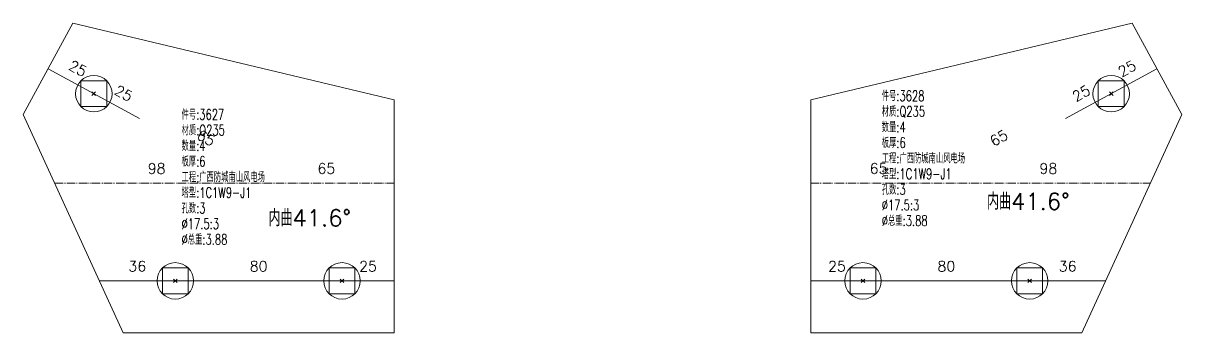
# Model space of a CAD drawing. Extents: x -105 to 10956, y -4548 to 9487.
# Drawn here: x 2661 to 3217, y 605 to 754 of the extents above; entities that cross this region are included whole.
import ezdxf
from ezdxf.enums import TextEntityAlignment as Align

# ---------------------------------------------------------------- set-up
doc = ezdxf.new("R2010")
doc.units = 0
doc.header["$MEASUREMENT"] = 0
doc.linetypes.add('制弯线', pattern=[5.9, 4, -0.5, 0.2, -0.5, 0.2, -0.5])
doc.layers.add('1', color=7, linetype='CONTINUOUS', lineweight=25)
doc.layers.add('2', color=7, linetype='CONTINUOUS', lineweight=25)
doc.styles.get("Standard").update_dxf_attribs({"font": 'simplex.shx', "width": 0.7, "height": 3, "bigfont": 'gbhzfs.shx'})

msp = doc.modelspace()

# ---------------------------------------------------------------- linework, layer by layer
at = {"layer": '1', "color": 7, "linetype": 'Continuous', "lineweight": 18}
for p, q in [((2684.66493, 753.97699), (2660.80681, 710.03623)), ((2838.79962, 717.13294), (2684.66493, 753.97699)), ((3192.9343, 753.97699), (3038.79962, 717.13294)), ((3216.79242, 710.03623), (3192.9343, 753.97699)), ((2838.79962, 605.13294), (2838.79962, 717.13294)), ((3038.79962, 717.13294), (3038.79962, 605.13294)), ((2660.80681, 710.03623), (2708.79962, 605.13294)), ((3168.79962, 605.13294), (3216.79242, 710.03623)), ((2708.79962, 605.13294), (2838.79962, 605.13294)), ((3038.79962, 605.13294), (3168.79962, 605.13294))]:
    msp.add_line(p, q, dxfattribs=at)
at = {"layer": '1', "color": 7, "linetype": 'Continuous', "lineweight": 13}
for p, q in [((2688.52, 713.89131), (2688.52, 726.26381)), ((2688.52, 726.26381), (2700.8925, 726.26381)), ((2700.8925, 726.26381), (2700.8925, 713.89131)), ((3176.70673, 713.89131), (3176.70673, 726.26381)), ((3176.70673, 726.26381), (3189.07923, 726.26381)), ((3189.07923, 726.26381), (3189.07923, 713.89131)), ((2693.83125, 719.20256), (2695.58125, 720.95256)), ((2695.58125, 719.20256), (2693.83125, 720.95256)), ((3182.01798, 719.20256), (3183.76798, 720.95256)), ((3183.76798, 719.20256), (3182.01798, 720.95256)), ((2700.8925, 713.89131), (2688.52, 713.89131)), ((3189.07923, 713.89131), (3176.70673, 713.89131)), ((2727.61337, 623.94669), (2727.61337, 636.31919)), ((2727.61337, 636.31919), (2739.98587, 636.31919)), ((2739.98587, 636.31919), (2739.98587, 623.94669)), ((2807.61337, 623.94669), (2807.61337, 636.31919)), ((2807.61337, 636.31919), (2819.98587, 636.31919)), ((2819.98587, 636.31919), (2819.98587, 623.94669)), ((3057.61337, 623.94669), (3057.61337, 636.31919)), ((3057.61337, 636.31919), (3069.98587, 636.31919)), ((3069.98587, 636.31919), (3069.98587, 623.94669)), ((3137.61337, 623.94669), (3137.61337, 636.31919)), ((3137.61337, 636.31919), (3149.98587, 636.31919)), ((3149.98587, 636.31919), (3149.98587, 623.94669)), ((2732.92462, 629.25794), (2734.67462, 631.00794)), ((2734.67462, 629.25794), (2732.92462, 631.00794)), ((2812.92462, 629.25794), (2814.67462, 631.00794)), ((2814.67462, 629.25794), (2812.92462, 631.00794)), ((3062.92462, 629.25794), (3064.67462, 631.00794)), ((3064.67462, 629.25794), (3062.92462, 631.00794)), ((3142.92462, 629.25794), (3144.67462, 631.00794)), ((3144.67462, 629.25794), (3142.92462, 631.00794)), ((2739.98587, 623.94669), (2727.61337, 623.94669)), ((2819.98587, 623.94669), (2807.61337, 623.94669)), ((3069.98587, 623.94669), (3057.61337, 623.94669)), ((3149.98587, 623.94669), (3137.61337, 623.94669))]:
    msp.add_line(p, q, dxfattribs=at)
for centre in [(2694.70625, 720.07756), (3182.89298, 720.07756), (2733.79962, 630.13294), (2813.79962, 630.13294), (3063.79962, 630.13294), (3143.79962, 630.13294)]:
    msp.add_circle(centre, 8.75, dxfattribs=at)
at = {"layer": '2', "color": 9, "linetype": 'Continuous', "lineweight": 13}
for p, q in [((2716.67662, 708.14855), (2672.73589, 732.00664)), ((3160.92262, 708.14855), (3204.86334, 732.00664)), ((2838.79962, 630.13294), (2697.36222, 630.13294)), ((3038.79962, 630.13294), (3180.23701, 630.13294))]:
    msp.add_line(p, q, dxfattribs=at)
at = {"layer": '2', "color": 190, "linetype": '制弯线', "lineweight": 13}
for p, q in [((2675.85992, 677.13294), (2838.79962, 677.13294)), ((3038.79962, 677.13294), (3201.73931, 677.13294))]:
    msp.add_line(p, q, dxfattribs=at)

# ---------------------------------------------------------------- texts
at = {"layer": '2', "color": 7, "linetype": 'Continuous', "lineweight": 13}
for s, rotation, p in [('25', 332, (2685.15256, 728.67855)), ('25', 29, (3192.44668, 728.67855)), ('25', 332, (2707.12292, 716.7495)), ('25', 29, (3170.47631, 716.7495)), ('65', 332, (2746.66964, 695.27719)), ('65', 29, (3130.92959, 695.27719))]:
    msp.add_text(s, height=5, rotation=rotation, dxfattribs=at).set_placement(p, align=Align.BOTTOM_CENTER)
for s, p in [('98', (2724.82981, 680.13294)), ('65', (2806.29966, 680.13294)), ('65', (3071.29957, 680.13294)), ('98', (3152.76942, 680.13294)), ('36', (2715.58092, 633.13294)), ('80', (2773.79962, 633.13294)), ('25', (2826.29962, 633.13294)), ('25', (3051.29962, 633.13294)), ('80', (3103.79962, 633.13294)), ('36', (3162.01831, 633.13294))]:
    msp.add_text(s, height=5, dxfattribs=at).set_placement(p, align=Align.BOTTOM_CENTER)
for p in [(3123.34615, 661.92958), (2778.52955, 653.97076)]:
    msp.add_text('内曲41.6%%d', height=8, dxfattribs=at).set_placement(p, align=Align.BOTTOM_LEFT)
at = {"layer": '2', "color": 7, "linetype": 'Continuous', "lineweight": 13, "char_height": 5, "width": 500, "attachment_point": 1, "line_spacing_factor": 0.9}
for s, insert in [('件号:3628\\P材质:Q235\\P数量:4\\P板厚:6\\P工程:广西防城南山风电场\\P塔型:1C1W9-J1\\P孔数:3\\P%%c17.5:3\\P%%c总重:3.88', (3072.79602, 721.55497)), ('件号:3627\\P材质:Q235\\P数量:4\\P板厚:6\\P工程:广西防城南山风电场\\P塔型:1C1W9-J1\\P孔数:3\\P%%c17.5:3\\P%%c总重:3.88', (2736.80321, 712.55497))]:
    msp.add_mtext(s, dxfattribs=dict(at, insert=insert))

doc.saveas('drawing.dxf')
